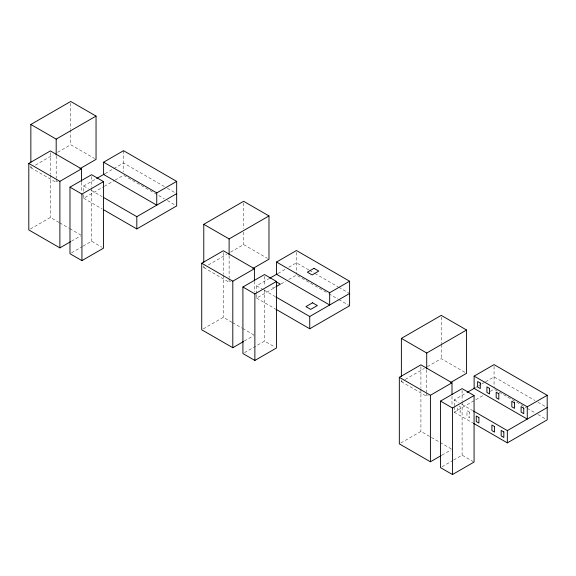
<?xml version="1.0" encoding="UTF-8"?>
<svg xmlns="http://www.w3.org/2000/svg" width="576" height="576" viewBox="0 0 576 576"><rect width="100%" height="100%" fill="white"/><g stroke="black" fill="none" stroke-linecap="round" stroke-linejoin="round"><path stroke-width="0.43" stroke-dasharray="2.88 2.16" d="M30.852 165.996L30.852 167.76L32.386 166.874M35.453 165.11L53.078 154.93M57.679 152.273L70.711 144.749L94.514 158.494M30.852 167.76L56.189 182.39L57.722 181.505M83.671 191.239L83.671 185.983L95.933 178.898M105.127 173.592L123.53 162.972L164.347 186.538M30.341 229.046L50.393 217.469L58.946 222.401M83.671 194.753L83.671 198.259L103.601 186.746M104.364 186.307L114.329 180.554M115.092 180.108L123.53 175.241L164.347 198.814M71.453 241.2L80.705 235.858M71.525 252.821L82.325 246.586M83.095 246.139L91.577 241.243L102.046 247.284M203.774 265.831L203.774 267.602L205.308 266.717M208.375 264.946L226.771 254.326M230.602 252.108L243.634 244.584L267.437 258.329M203.774 267.602L229.118 282.233L230.652 281.347M256.594 293.71L256.594 285.818L268.855 278.741M278.057 273.427L285.725 269.006M288.785 267.235L296.453 262.807L308.779 269.921M275.177 287.172L273.701 288.029L270.965 286.452M203.27 328.882L223.322 317.304L231.869 322.236M256.594 294.588L256.594 298.094L274.99 287.474M281.124 283.932L285.725 281.275M288.785 279.504L296.453 275.083L328.032 293.314M244.375 341.035L253.634 335.693M244.454 352.656L264.506 341.078L274.975 347.126M401.378 379.915L401.378 381.686L404.446 379.915M405.209 379.469L424.375 368.41M427.442 366.638L441.238 358.668L465.041 372.413M401.378 381.686L426.715 396.317L428.249 395.431M454.19 406.044L454.19 399.902L466.459 392.825M475.654 387.511L477.958 386.186M478.721 385.74L481.025 384.415M481.788 383.969L484.855 382.205M485.618 381.758L494.057 376.891L534.874 400.457M400.867 442.966L420.919 431.388L451.224 448.884M454.19 406.915L454.19 412.178L483.322 395.359M490.219 391.378L494.057 389.167M441.979 455.119L451.231 449.777M442.051 466.74L452.851 460.512M453.622 460.066L462.103 455.162L473.321 461.642M167.429 188.316L175.133 192.766M309.55 270.367L314.172 273.038M314.942 273.478L338.047 286.819M338.818 287.266L348.833 293.047M537.955 402.235L545.659 406.685M167.429 200.592L175.133 205.034M328.802 293.76L338.047 299.095M338.818 299.542L348.833 305.323M494.827 389.606L526.406 407.844M527.177 408.283L534.874 412.733M537.955 414.511L545.659 418.961M83.671 185.983L88.286 188.647M91.368 190.433L102.154 196.654M256.594 285.818L263.527 289.822M264.298 290.268L275.076 296.496M454.19 399.902L458.813 402.574M461.894 404.352L472.68 410.58M459.029 406.073L460.354 406.836L460.354 412.358L457.697 410.825L457.697 406.879M83.671 198.259L102.154 208.93M256.594 298.094L275.076 308.765M454.19 412.178L472.68 422.849M59.717 222.847L69.041 228.233M69.818 228.679L80.698 234.965M232.646 322.69L241.97 328.068M242.748 328.522L253.627 334.8M494.057 366.372L494.057 388.289M462.103 390.42L462.103 401.213M462.103 402.113L462.103 455.162M452.002 396.281L452.002 406.174M441.238 317.153L441.238 343.656M441.238 344.534L441.238 358.668M426.715 369.814L426.715 391.896M426.715 392.782L426.715 396.317M420.919 366.646L420.919 388.224M420.919 389.124L420.919 431.388M296.453 252.288L296.453 274.205M264.506 276.343L264.506 286.229M264.506 289.829L264.506 341.078M254.405 281.297L254.405 292.09M243.634 203.069L243.634 228.686M243.634 232.222L243.634 244.584M229.118 255.73L229.118 277.812M229.118 278.698L229.118 282.233M223.322 252.562L223.322 274.14M223.322 275.04L223.322 317.304M123.53 150.696L123.53 171.734M91.577 176.501L91.577 187.294M91.577 188.194L91.577 241.243M81.475 182.362L81.475 192.247M70.711 103.226L70.711 128.851M70.711 129.73L70.711 144.749M56.189 155.887L56.189 177.977M56.189 178.855L56.189 182.39M50.393 152.726L50.393 174.305M50.393 175.205L50.393 217.469M469.627 412.193L466.97 410.659L466.97 416.182L469.627 417.715L469.627 412.193"/><path stroke-width="0.86" d="M30.852 162.461L30.852 124.474L70.711 101.462L96.048 116.093L96.048 159.379L79.956 168.674M30.852 124.474L56.189 139.104L96.048 116.093M70.682 241.646L59.882 247.882L28.8 229.932L28.8 163.397L50.393 150.926L81.475 168.869L81.475 181.462M28.8 163.397L59.882 181.339L81.475 168.869M103.601 162.202L156.744 192.888L156.744 205.157L103.601 174.478L103.601 162.202L123.53 150.696L176.674 181.382L176.674 205.927L136.814 228.938L103.694 209.815M69.984 187.171L91.577 174.701L103.543 181.613L103.543 248.148L81.943 260.618L69.984 253.714L69.984 187.171L81.943 194.076L103.543 181.613M96.696 178.459L104.364 174.031M156.744 192.888L176.674 181.382M103.694 197.546L136.814 216.67L176.674 193.651M203.774 262.303L203.774 224.309L243.634 201.298L268.978 215.928L268.978 259.214L252.878 268.51M203.774 224.309L229.118 238.939L268.978 215.928M243.605 341.482L232.805 347.717L201.722 329.774L201.722 263.232L223.322 250.762L254.405 268.711L254.405 280.397M201.722 263.232L232.805 281.174L254.405 268.711M276.523 262.044L329.666 292.723L329.666 304.999L276.523 274.313L276.523 262.044L296.453 250.531L349.603 281.218L349.603 305.762L309.737 328.781L275.846 309.211M242.914 287.006L264.506 274.543L276.466 281.448L276.466 347.99L254.873 360.454L242.914 353.549L242.914 287.006L254.873 293.918L276.466 281.448M269.626 278.294L277.294 273.874M275.918 286.747L280.346 284.191L276.242 281.822M329.666 292.723L349.603 281.218M275.846 296.935L309.737 316.505L349.603 293.494M401.378 376.38L401.378 338.393L441.238 315.382L466.574 330.012L466.574 373.298L450.482 382.594M401.378 338.393L426.715 353.023L466.574 330.012M441.209 455.566L430.409 461.801L399.326 443.858L399.326 377.316L420.919 364.846L452.002 382.788L452.002 394.481M399.326 377.316L430.409 395.258L452.002 382.788M474.127 376.121L527.27 406.807L527.27 419.083L474.127 388.397L474.127 376.121L494.057 364.615L547.2 395.302L547.2 419.846L507.341 442.865L473.45 423.295M440.51 401.09L462.103 388.627L474.07 395.532L474.07 462.074L452.47 474.538L440.51 467.633L440.51 401.09L452.47 407.995L474.07 395.532M467.222 392.378L474.89 387.958M527.27 406.807L547.2 395.302M473.45 411.019L507.341 430.589L547.2 407.578M507.341 430.589L507.341 442.865M452.47 407.995L452.47 474.538M430.409 395.258L430.409 461.801M426.715 353.023L426.715 368.928M309.737 316.505L309.737 328.781M254.873 293.918L254.873 360.454M232.805 281.174L232.805 347.717M229.118 238.939L229.118 254.844M136.814 216.67L136.814 228.938M81.943 194.076L81.943 260.618M59.882 181.339L59.882 247.882M56.189 139.104L56.189 155.009M313.992 268.33L307.346 272.167L312.134 274.925L318.773 271.094L313.992 268.33M312.559 302.789L305.921 306.626L310.702 309.391L317.347 305.554L312.559 302.789M480.283 383.054L477.626 381.521L477.626 387.043L480.283 388.577L480.283 383.054M489.557 388.411L486.9 386.878L486.9 392.4L489.557 393.934L489.557 388.411M498.83 393.761L496.174 392.227L496.174 397.75L498.83 399.283L498.83 393.761M514.49 402.804L511.834 401.27L511.834 406.793L514.49 408.326L514.49 402.804M523.764 408.161L521.107 406.627L521.107 412.15L523.764 413.683L523.764 408.161M478.901 417.542L476.244 416.009L476.244 421.531L478.901 423.065L478.901 417.542M494.561 426.586L491.904 425.052L491.904 430.574L494.561 432.108L494.561 426.586M503.834 431.942L501.178 430.409L501.178 435.931L503.834 437.465L503.834 431.942"/></g></svg>
